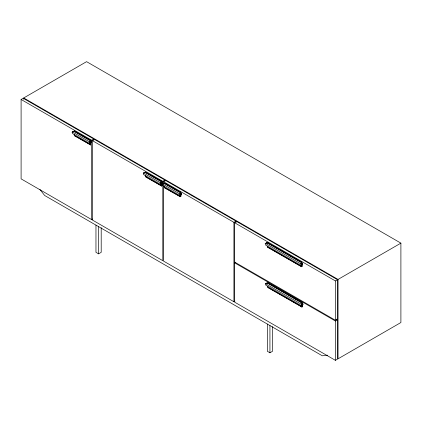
<?xml version="1.0" encoding="UTF-8"?>
<svg xmlns="http://www.w3.org/2000/svg" width="422" height="422" viewBox="0 0 422 422"><rect width="100%" height="100%" fill="white"/><g stroke="black" fill="none" stroke-linecap="round" stroke-linejoin="round"><path stroke-width="0.63" d="M72.178 132.213L72.505 132.023L89.527 141.85C89.986 142.124 90.192 143.496 89.527 143.364L72.505 133.537L72.178 132.213L73.813 131.268L90.841 141.096L91.157 142.509L90.514 142.42M73.486 131.453L73.813 131.268M143.29 173.268L143.617 173.078L160.645 182.911C161.098 183.169 161.315 184.572 160.645 184.419L143.617 174.592L143.29 173.268L144.925 172.324L161.953 182.151C162.407 182.42 162.618 183.807 161.953 183.665M144.598 172.514L144.925 172.324M162.412 184.308L162.739 184.119L179.767 193.951C180.22 194.21 180.431 195.608 179.767 195.46L162.739 185.633L162.412 184.308L164.047 183.364L181.075 193.192L181.402 193.761L181.202 194.748M163.72 183.554L164.047 183.364M265.222 243.663L265.549 243.473L300.907 263.892C301.366 264.156 301.566 265.549 300.907 265.401L265.549 244.987L265.222 243.663L266.857 242.719L302.215 263.133L302.532 264.547L301.888 264.457M265.559 283.837L265.876 285.251L301.234 305.665L301.561 305.475L301.234 304.156L265.591 283.763L267.184 282.983L302.542 303.397C303.001 303.661 303.212 305.059 302.542 304.911M266.54 242.819L266.857 242.719M302.848 304.853L301.319 305.702M265.57 283.8L267.02 282.94M302.5 264.62L301.071 265.449M92.74 219.018L91.69 219.619L21.1 178.865L21.1 99.471L23.194 98.263L93.784 139.017L93.784 140.331M23.722 97.957L86.584 61.665L400.9 243.135L400.9 322.529L338.038 358.821L338.038 279.427L23.722 97.957L23.722 99.27M72.199 132.081L73.686 131.221L72.188 132.118M74.14 131.453L74.272 130.925L90.64 140.378L90.64 144.915L74.926 135.995A1.113 0.644 60 0 1 74.14 134.629L74.272 134.555A1.113 0.644 60 0 0 75.058 135.916L74.926 135.995M74.14 130.999L90.64 140.378M21.1 99.471L91.69 140.225L93.784 139.017M89.527 141.85L90.841 141.096M89.612 141.913L90.925 141.159M89.654 141.956L90.962 141.196M89.691 141.998L91.036 141.291M89.759 142.098L91.073 141.338M162.802 185.221L162.802 260.68L92.344 219.999L92.344 140.605L94.438 139.397L164.902 180.073L164.902 181.386M91.099 141.396L89.812 142.203L91.141 141.502M89.844 142.314L91.157 141.56M89.854 142.42L91.168 141.665M89.527 143.364L91.168 142.42M89.612 143.401L91.157 142.509M89.759 143.385L91.099 142.61M143.316 173.136L144.804 172.281M145.258 172.06L161.758 181.434L145.258 172.06L145.258 172.514M145.384 175.615L145.258 175.689A1.113 0.644 60 0 0 146.044 177.05L161.626 186.049L161.758 184.029M146.044 177.05L161.758 185.97M92.344 140.605L162.802 181.286L164.902 180.073M160.645 182.911L161.953 182.151M160.729 182.974L162.037 182.214M160.771 183.011L162.117 182.299L160.845 183.101M160.903 183.206L162.185 182.399M163.462 183.628L163.462 181.66L165.556 180.452L236.014 221.133L236.014 222.441M160.93 183.264L162.238 182.504M160.961 183.375L162.254 182.562M160.972 183.475L162.28 182.721M160.645 184.419L162.28 183.475M160.729 184.456L162.27 183.57M162.481 184.119L163.852 183.327M162.423 184.219L163.963 183.327M164.374 183.554L164.506 183.021L180.88 192.474L180.88 193.682M164.374 186.35L164.374 187.637L180.094 196.557A1.113 0.644 60 0 0 180.88 196.103L180.88 194.895M164.374 183.101L180.88 192.474M179.767 193.951L181.075 193.192M179.851 194.009L181.202 193.292M181.238 193.339L180.025 194.247M181.36 193.545L180.067 194.357L181.391 193.656M180.094 194.516L181.402 193.761M179.767 195.46L181.402 194.516M181.391 194.605L179.851 195.497L181.376 194.647M164.374 187.637L180.094 196.557M179.962 196.631A1.113 0.644 60 0 0 180.748 196.177L180.88 196.103M95.963 225.111L95.963 252.33L98.579 253.844L101.201 252.33L101.201 227.706M163.462 181.66L233.92 222.341L236.014 221.133M234.574 222.721L236.668 221.508L337.51 279.733L337.51 319.048L335.416 320.261L234.574 262.041L234.574 222.721L335.416 280.941L337.51 279.733M265.232 243.573L266.773 242.682M267.184 243.209A0.928 0.533 60 0 1 267.838 242.835L301.366 262.036A0.928 0.533 60 0 1 302.02 263.17L302.02 266.198A0.928 0.533 60 0 1 301.366 266.572L267.838 247.371A0.928 0.533 60 0 1 267.184 246.237L267.316 246.158A0.928 0.533 60 0 0 267.337 246.369M336.371 319.148L337.51 319.807L337.51 359.127L335.416 360.335L234.574 302.115L234.574 262.795L235.624 262.189M267.838 247.371L267.97 247.292A0.928 0.533 60 0 1 267.453 246.696M267.838 242.835L301.366 262.036M163.462 185.601L163.462 261.054L233.92 301.735L234.964 301.129M265.876 283.737L267.184 282.983M300.907 263.892L302.215 263.133M300.991 263.95L302.342 263.233M268.165 283.099L301.693 302.3A0.928 0.533 60 0 1 302.347 303.434L302.215 303.513A0.928 0.533 60 0 0 301.561 302.379L268.165 283.099A0.928 0.533 60 0 0 267.516 283.378M301.071 264.035L302.416 263.328M301.139 264.135L302.447 263.381M301.166 264.188L302.479 263.433M301.208 264.299L302.5 263.486M301.224 264.351L302.532 263.597M301.234 264.457L302.542 263.703M300.907 265.401L302.542 264.457M301.034 265.449L302.532 264.547M301.234 266.651A0.928 0.533 60 0 0 301.888 266.271L302.02 266.198M267.78 286.96A0.928 0.533 60 0 1 267.643 286.422L267.511 286.501A0.928 0.533 60 0 0 268.165 287.635L301.693 306.836A0.928 0.533 60 0 0 302.347 306.462L302.347 304.647M338.038 279.427L400.9 243.135M301.234 304.156L302.542 303.397M302.632 303.46L301.466 304.399M301.493 304.452L302.774 303.645M301.519 304.505L302.827 303.75L301.551 304.615M301.561 304.721L302.875 303.967M301.234 305.665L302.875 304.721M268.165 287.635L301.693 306.836M301.561 306.915A0.928 0.533 60 0 0 302.215 306.536L302.347 306.462M267.316 324.043L267.316 351.262L269.932 352.776L272.554 351.262L272.554 326.633M234.574 262.795L335.416 321.015L337.51 319.807M327.562 355.192L322.318 355.799L44.674 195.502L39.911 189.452M75.612 136.237L90.64 144.915M268.534 247.619L301.366 266.572M335.416 280.941L335.416 320.261M335.416 321.015L335.416 360.335M302.215 304.721L302.215 306.536M301.888 265.063L301.888 266.271M269.932 325.552L269.932 352.776M233.92 222.341L233.92 301.735M180.748 192.548L180.748 193.002M180.748 194.516L180.748 196.177M164.506 186.266L164.506 187.558M162.802 181.286L162.802 183.908M161.626 181.513L161.626 181.966M161.626 183.475L161.626 186.049M98.579 226.625L98.579 253.844M91.69 140.225L91.69 219.619M90.514 140.452L90.514 140.906M90.514 143.063L90.514 144.989M268.213 287.503A0.928 0.533 60 0 1 267.896 287.171M267.643 283.399A0.928 0.533 60 0 1 268.297 283.02M301.234 262.115A0.928 0.533 60 0 1 301.883 263.143M267.337 242.951A0.928 0.533 60 0 1 267.97 242.755M146.17 176.976A1.113 0.644 60 0 1 145.49 176.127"/></g></svg>
